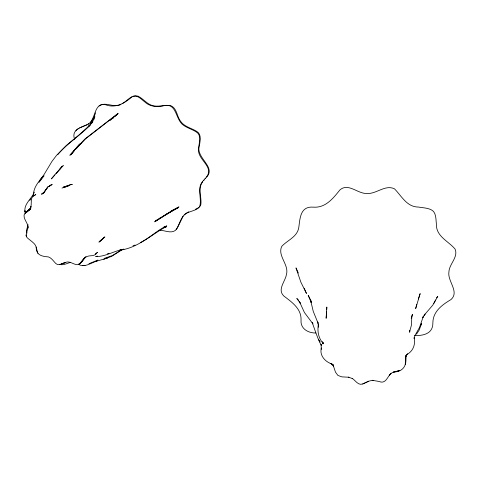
<?xml version="1.0" encoding="UTF-8"?>
<svg xmlns="http://www.w3.org/2000/svg" width="480" height="480" viewBox="0 0 480 480"><rect width="100%" height="100%" fill="white"/><g stroke="black" fill="none" stroke-linecap="round" stroke-linejoin="round"><path stroke-width="0.72" d="M318.36 325.854L318.354 327.126L318.372 324.216C317.286 330.888 318.174 337.734 322.878 343.062L322.284 341.808L323.022 343.8L322.902 342.42L322.92 343.914L322.974 342.45M326.64 311.82L326.13 318.3L326.832 307.026L326.718 309.768M405.312 363.15L405.732 356.382C406.992 365.79 403.11 371.76 393.39 372.084L399.84 370.524M405.24 364.344L405.966 355.872L405.654 356.94L406.272 355.338L405.72 356.256L407.568 353.856L406.77 354.672C413.37 350.898 415.566 344.478 414.192 337.398L414.144 338.682L414.894 335.628M33.51 195.822C33.024 188.046 38.286 182.082 42.864 176.49L39.972 180.318L44.202 174.312L51.948 161.424L56.562 155.334L66.222 145.536L78.768 135.162L89.352 125.568L88.14 126.774L91.518 122.508M26.994 233.088L26.448 230.472L28.086 224.682M416.772 304.53L415.662 308.592L420.162 293.592L418.368 298.986M25.41 213.696L25.614 212.982M411.216 318.21L412.422 314.322L411.63 317.724L411.756 316.476L411.564 324.654L409.578 331.938L409.734 330.648L409.704 332.172L409.68 330.846M92.202 122.436L95.574 112.812M199.596 206.904C202.476 198.186 195.648 187.14 204.09 179.934M94.086 118.59L94.914 116.682M415.164 335.16L419.442 327.582L423.288 316.476L422.706 317.718L425.082 314.064L424.068 315.294L432.75 305.19L437.808 296.34L436.488 297.804M433.872 303.354L435.564 300.006M97.398 252.366L96.06 253.56L96.39 253.374M96.312 253.416L95.784 254.082M34.362 192.114C31.524 199.182 22.38 204.912 25.5 213.456L24.924 210.816L25.5 213.456M93.732 117.852L90.72 122.34M92.382 120.906L90.57 124.2L93.384 119.19M91.458 123.774L93.018 120.984M93.636 119.886L94.254 118.782M202.656 181.872C197.436 188.544 201.822 196.95 200.88 204.426C198.348 211.482 189.138 210.294 184.308 214.926M32.706 196.398L33.402 195.258M183.132 216.198L177.444 227.856L176.172 229.536M206.514 176.862C214.83 166.5 196.134 159.18 198.72 148.14C198.762 143.202 201.552 137.28 197.766 133.086C193.524 129.498 187.788 128.46 183.348 125.154C174.876 119.214 177.216 101.562 162.546 106.038C156.324 107.214 149.478 106.494 144.75 101.892C141.396 99.438 138.024 95.172 133.386 96.228M96.222 253.53C94.392 256.578 90.09 255.204 87.228 256.404C83.88 257.496 82.398 261.048 80.274 263.538C75.798 267.474 70.524 259.872 65.394 262.5C62.448 263.376 58.464 266.406 55.716 263.436C53.448 261.126 51.618 258.036 48.414 256.908C41.298 256.338 36.234 255.102 36.162 247.05L37.536 252.438M97.314 252.486L95.868 253.926M389.802 374.64L389.4 375.084L390.978 373.35C387.804 376.182 386.184 383.058 380.766 382.068C381.18 381.492 367.95 379.818 373.392 380.406M91.17 123.798L92.4 122.088M416.49 334.158L419.232 330L421.56 323.574L420.678 325.41M38.97 182.424L44.118 175.776M48.87 186.534L50.106 185.292L52.218 184.464L50.862 185.28M29.76 200.442L30.972 198.846M85.098 257.304L81.594 261.894L81.87 261.648M25.794 212.796L31.188 207.72M56.07 173.748L61.068 168.132M205.08 178.656C218.442 167.328 194.694 158.172 199.488 145.158C200.196 140.436 201.708 133.974 196.464 131.22C190.968 127.968 183.918 126.558 180.282 120.834C176.772 116.04 176.886 108.066 170.7 105.66C164.466 104.514 158.082 107.418 151.908 105.432C146.496 103.542 143.022 98.574 137.94 96.126C131.778 94.35 127.374 100.704 122.616 103.476M203.574 180.516L205.584 178.08M59.568 169.428L62.364 166.002L51.348 178.896L54.888 174.924M27.366 211.602L27.816 211.074M75.882 130.848L77.01 129.54M74.652 150.498L70.992 154.68L72.966 152.43M76.476 148.404L85.854 138.57L118.17 113.52L114.864 116.538M62.064 167.01L63.552 165.324M75.612 149.304L77.52 147.168M57.69 154.74C67.182 143.442 79.926 135.594 90.252 125.13L89.442 125.934M36.162 247.05C35.388 243.27 29.82 240.354 26.91 237.462C24.696 233.91 28.344 230.142 27.93 226.368L27.906 228.054C28.512 223.26 23.514 219.75 24.072 215.04C25.416 211.488 30.204 210.366 31.002 206.418L30.876 206.838C31.92 203.106 29.844 197.16 34.47 195.36L33.66 195.912L34.206 195.408M29.814 209.196L30.288 208.68M85.944 256.716L80.508 263.226M77.454 147.042L74.07 150.42L84.834 139.104L117.354 113.922L110.172 120.486M112.662 118.554L113.766 117.546M29.286 209.574L25.086 213.276L29.286 209.574L28.884 209.922M27 211.908L30.642 208.698L26.844 212.01M30.246 209.046L30.642 208.698M28.452 210.666L30.63 208.788M49.578 186.072L50.934 185.25L47.886 186.906L44.136 192.24L47.886 186.906L44.412 191.82L42.162 193.866L44.406 192.48M77.19 147.066L78.48 145.962M79.8 263.478L85.332 257.064M88.05 124.194C96.216 119.706 93.426 102.228 105.6 104.754C115.566 108.576 124.74 103.194 132.078 96.78M99.048 106.014C105.438 101.052 113.988 108.414 120.966 104.466M390.546 373.818L392.646 372.39L398.988 370.734M44.286 192.444L42.738 193.338L43.944 192.798M186.72 212.892C180.33 216.69 179.862 224.832 175.584 230.256C170.7 234.078 164.4 229.872 158.898 230.304M121.902 249.834L111.678 256.35L103.704 259.248M122.184 249.348L112.59 255.414M33.966 195.69L35.814 194.532L35.01 195.084M77.532 129.186L78.57 128.478M165.474 214.788L154.674 221.826L172.122 210.954L178.326 207.6L166.074 214.446L172.122 210.954M158.328 219.138L155.412 221.028L172.776 210.228L178.944 206.904L172.758 210.276M159.492 218.382L160.662 217.626M198.918 207.498L195.366 209.352M164.574 227.256L163.188 227.802L166.056 226.68C150.87 235.026 137.664 248.022 119.628 250.242L123.96 249.156C114.228 250.788 105.72 256.698 95.646 256.608L97.38 256.074M164.328 226.866L166.698 225.942C157.254 230.142 149.844 237.822 140.628 242.448M170.364 211.62L172.776 210.228M170.346 211.644L171.54 210.96M88.914 123.78L79.554 127.998M187.242 212.622L188.808 211.812M372.018 380.382L368.682 381.216L362.844 383.928C358.224 385.842 355.458 380.376 352.14 378.324L352.53 378.564L348.408 377.202L348.972 377.238L341.808 376.866L337.902 375.42L335.496 372.174L333.174 365.262L333.66 366.168L332.868 364.908L333.54 365.64L330.942 363.354L333.18 365.022L330.942 363.354M362.67 384L368.682 381.216M42.63 193.62L41.418 194.16L43.2 193.368M86.874 124.938C80.28 127.428 71.172 130.098 74.61 139.278M88.926 263.73L97.944 260.022M111.906 255.696L104.664 258.27M163.836 227.058L165.216 226.512M64.074 187.548L69.726 185.352L62.004 188.07M107.406 253.86L108.996 253.26M133.02 245.802L135.09 245.046M70.314 262.458C66.858 263.28 63.21 265.728 59.568 264.342M107.574 258.06L95.61 261.456L96.93 261.03C91.002 262.764 84.84 268.02 78.528 264.384M63.246 187.272L70.944 184.56L63.246 187.272L63.786 187.134M164.658 227.22L166.098 227.004L164.418 227.19M165.3 226.476L166.728 226.272M414.528 335.592C423.342 335.784 433.116 333.798 432.876 322.8C432.954 311.46 442.206 304.776 450.966 299.586C459.72 291.828 447.45 281.376 448.896 272.13C449.088 263.982 458.502 257.34 455.106 249.102C448.5 241.14 435.966 236.412 436.404 224.226C435.882 219.924 436.284 215.1 433.56 211.44C429.51 207.744 423.624 208.026 418.548 207.066C406.776 207.072 401.616 195.996 394.482 188.838C385.11 184.236 376.206 194.412 366.54 193.47C357.48 193.686 348.144 182.514 339.828 190.02C333.114 198.39 325.518 208.032 313.5 207.162C300.438 206.01 300.078 217.68 298.818 227.328C297.492 236.886 287.514 240.096 281.754 246.366C277.194 255.918 289.332 264.624 286.416 274.632C285.234 281.574 277.032 289.638 283.824 296.004C291.798 302.13 301.56 308.712 301.044 320.112C300.252 328.758 308.208 333.126 315.87 333.006M78.774 263.886L79.266 263.874M82.41 265.608L85.014 265.626M331.8 363.99C325.068 361.716 319.296 355.428 321.36 347.994L321.27 349.2L321.126 344.382L321.33 345.486C317.394 338.172 315.096 330.24 312.18 322.512L312.954 323.88L304.41 312.492L299.418 301.554L300.3 303.264L296.814 298.476L298.716 300.3M319.356 340.836L320.052 342.006L318.444 339.276M311.292 301.308L308.202 295.338L311.202 302.538L310.758 300.936L313.236 311.334L318.12 323.34L317.712 321.966L318.366 325.488M298.356 273.024L295.986 267.9L300.876 282.186L306.456 293.442L304.188 288.216M37.464 252.258L37.926 253.302M26.676 232.428L26.448 230.472M75.39 148.992L69.888 155.286L79.8 143.994L75.39 148.992M80.85 143.436L79.866 144.558L80.85 143.436M99.03 242.034L103.734 237.96L99.03 242.034M100.11 241.026L104.802 236.97L100.11 241.026M65.37 262.494L59.904 264.594L65.394 262.5M72.192 184.374L70.41 184.656L72.192 184.374M26.358 236.406L26.16 235.08L26.358 236.406"/></g></svg>
